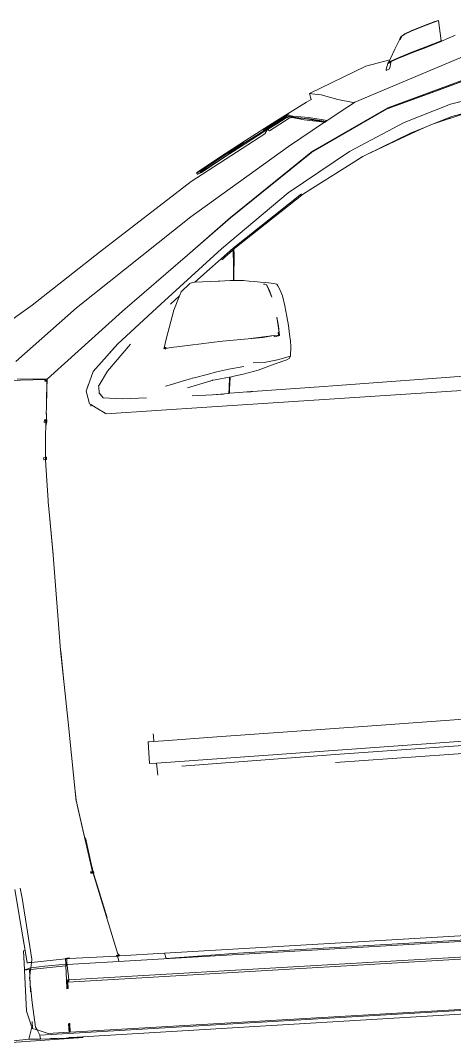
# Model space of a CAD drawing. Header units: millimetres. Extents: x 1010 to 1494, y -119 to 564.
# Drawn here: x 1419.084 to 1419.789, y 498.093 to 499.755 of the extents above; entities that cross this region are included whole.
import ezdxf

# ---------------------------------------------------------------- set-up
doc = ezdxf.new("R2010")
doc.units = ezdxf.units.MM
doc.layers.get('0').update_dxf_attribs({"lineweight": 9})
doc.layers.add('Edges', color=7, linetype='Continuous', lineweight=9)

# ---------------------------------------------------------------- blocks, each defined once
blk = doc.blocks.new('chevy tahoe rs')
at = {"layer": 'Edges'}
for p, q in [((-14.113, 25.846), (-14.773, 25.632)), ((-14.771, 25.608), (-13.892, 25.901)), ((-14.284, 25.784), (-13.892, 25.901)), ((-14.284, 25.784), (-14.113, 25.846)), ((-14.113, 25.846), (-13.892, 25.901)), ((-13.809, 24.723), (-13.892, 25.901)), ((-15.868, 25.216), (-15.486, 25.377)), ((-15.486, 25.359), (-15.868, 25.216)), ((-15.486, 25.383), (-15.867, 25.222)), ((-15.486, 25.383), (-14.773, 25.632)), ((-14.771, 25.608), (-15.486, 25.359)), ((-15.486, 25.359), (-15.486, 25.377)), ((-14.772, 25.626), (-14.284, 25.784)), ((-14.772, 25.626), (-14.771, 25.608)), ((-14.284, 25.784), (-14.771, 25.608)), ((-16.194, 24.897), (-16.472, 24.382)), ((-16.194, 24.897), (-16.093, 25.083)), ((-16.194, 24.897), (-16.124, 24.929)), ((-16.038, 25.112), (-16.124, 24.929)), ((-16.124, 24.929), (-16.093, 25.083)), ((-16.124, 24.929), (-16.093, 25.083)), ((-15.99, 25.147), (-16.093, 25.083)), ((-15.99, 25.147), (-16.093, 25.083)), ((-16.093, 25.083), (-16.03, 25.129)), ((-16.03, 25.129), (-16.093, 25.083)), ((-16.03, 25.129), (-16.093, 25.083)), ((-16.038, 25.112), (-16.093, 25.083)), ((-16.038, 25.112), (-16.093, 25.083)), ((-16.038, 25.112), (-15.868, 25.216)), ((-15.99, 25.147), (-16.038, 25.112)), ((-15.99, 25.147), (-16.038, 25.112)), ((-15.867, 25.222), (-16.03, 25.129)), ((-16.03, 25.129), (-15.99, 25.147)), ((-15.99, 25.147), (-16.03, 25.129)), ((-15.99, 25.147), (-15.867, 25.222)), ((-15.99, 25.147), (-15.867, 25.222)), ((-15.99, 25.147), (-15.868, 25.216)), ((-15.868, 25.216), (-15.99, 25.147)), ((-15.868, 25.216), (-15.867, 25.222)), ((-13.809, 24.723), (-14.688, 24.43)), ((-13.905, 24.66), (-14.685, 24.393)), ((-13.905, 24.66), (-13.326, 24.873)), ((-13.687, 24.745), (-13.871, 24.678)), ((-13.871, 24.678), (-13.809, 24.723)), ((-13.687, 24.745), (-13.809, 24.723)), ((-13.327, 24.875), (-13.687, 24.745)), ((-13.327, 24.875), (-13.06, 24.977)), ((-13.327, 24.875), (-13.326, 24.873)), ((-13.326, 24.873), (-13.06, 24.977)), ((-13.06, 24.977), (-13.326, 24.873)), ((-13.06, 24.977), (-13.326, 24.873)), ((-13.06, 24.977), (-12.982, 25.006)), ((-16.472, 24.382), (-16.754, 23.864)), ((-15.51, 24.152), (-16.216, 23.903)), ((-15.511, 24.114), (-15.985, 23.95)), ((-14.685, 24.393), (-15.511, 24.114)), ((-15.51, 24.152), (-14.688, 24.43)), ((-18.18, 23.485), (-21.496, 22.08)), ((-18.91, 21.46), (-12.388, 23.837)), ((-16.804, 23.776), (-18.18, 23.485)), ((-16.921, 23.568), (-17.026, 23.249)), ((-16.921, 23.568), (-16.731, 23.687)), ((-16.886, 23.644), (-16.921, 23.569)), ((-16.921, 23.568), (-16.886, 23.644)), ((-16.748, 23.63), (-16.921, 23.568)), ((-16.898, 23.628), (-16.921, 23.568)), ((-16.898, 23.628), (-16.921, 23.569)), ((-16.921, 23.568), (-16.898, 23.628)), ((-16.898, 23.628), (-16.921, 23.569)), ((-16.921, 23.568), (-16.898, 23.628)), ((-16.731, 23.687), (-16.898, 23.628)), ((-16.782, 23.679), (-16.898, 23.628)), ((-16.782, 23.679), (-16.898, 23.628)), ((-16.898, 23.628), (-16.865, 23.67)), ((-16.898, 23.628), (-16.886, 23.644)), ((-16.898, 23.628), (-16.886, 23.644)), ((-16.748, 23.63), (-16.898, 23.628)), ((-16.886, 23.644), (-16.782, 23.679)), ((-16.865, 23.67), (-16.886, 23.644)), ((-16.865, 23.67), (-16.886, 23.644)), ((-16.804, 23.776), (-16.865, 23.67)), ((-16.865, 23.67), (-16.703, 23.728)), ((-16.782, 23.679), (-16.865, 23.67)), ((-16.782, 23.679), (-16.865, 23.67)), ((-16.823, 23.32), (-16.748, 23.63)), ((-16.754, 23.864), (-16.804, 23.776)), ((-16.782, 23.679), (-16.703, 23.728)), ((-16.748, 23.63), (-16.731, 23.687)), ((-16.731, 23.687), (-16.231, 23.864)), ((-16.216, 23.903), (-16.703, 23.728)), ((-15.985, 23.95), (-16.231, 23.864)), ((-15.985, 23.95), (-16.016, 23.943)), ((-17.044, 23.186), (-16.836, 23.258)), ((-17.026, 23.249), (-17.044, 23.186)), ((-17.026, 23.249), (-17.044, 23.186)), ((-17.026, 23.249), (-17.044, 23.186)), ((-17.026, 23.249), (-17.044, 23.186)), ((-17.026, 23.249), (-17.044, 23.186)), ((-17.026, 23.249), (-17.044, 23.186)), ((-11.029, 22.941), (-17.034, 21.045)), ((-16.836, 23.258), (-16.823, 23.32)), ((-17.083, 20.98), (-11.115, 22.858)), ((-14.026, 21.928), (-11.115, 22.858)), ((-21.407, 21.722), (-21.684, 21.586)), ((-21.496, 22.08), (-21.351, 22.049)), ((-21.496, 22.08), (-21.407, 21.722)), ((-21.405, 21.723), (-21.407, 21.722)), ((-21.407, 21.722), (-21.406, 21.718)), ((-21.351, 22.049), (-20.819, 21.972)), ((-20.819, 21.972), (-19.887, 21.658)), ((-17.083, 20.98), (-14.031, 21.926)), ((-14.031, 21.926), (-14.026, 21.928)), ((-23.489, 20.576), (-21.684, 21.586)), ((-20.558, 20.473), (-19.331, 21.208)), ((-19.887, 21.658), (-19.024, 21.434)), ((-19.331, 21.208), (-18.998, 21.408)), ((-19.024, 21.434), (-19.002, 21.428)), ((-19.002, 21.428), (-18.916, 21.457)), ((-19.002, 21.428), (-18.998, 21.408)), ((-18.916, 21.457), (-18.998, 21.408)), ((-18.916, 21.457), (-18.91, 21.46)), ((-10.641, 21.626), (-13.448, 21.065)), ((-25.283, 19.567), (-23.489, 20.576)), ((-24.243, 20.114), (-22.958, 20.835)), ((-23.286, 20.588), (-24.217, 20.065)), ((-23.265, 20.553), (-23.992, 20.131)), ((-22.905, 20.739), (-23.991, 20.13)), ((-22.733, 20.72), (-23.89, 20.048)), ((-23.452, 20.439), (-22.905, 20.739)), ((-23.286, 20.588), (-22.941, 20.781)), ((-23.286, 20.588), (-23.275, 20.571)), ((-23.101, 20.668), (-23.275, 20.571)), ((-23.275, 20.571), (-23.265, 20.553)), ((-22.905, 20.739), (-23.265, 20.553)), ((-23.265, 20.553), (-23.101, 20.668)), ((-23.101, 20.668), (-22.941, 20.781)), ((-22.897, 20.868), (-22.958, 20.835)), ((-22.958, 20.835), (-22.914, 20.859)), ((-22.919, 20.841), (-22.958, 20.835)), ((-22.958, 20.835), (-22.941, 20.781)), ((-22.928, 20.765), (-22.941, 20.781)), ((-22.861, 20.764), (-22.941, 20.781)), ((-22.911, 20.774), (-22.941, 20.781)), ((-22.871, 20.797), (-22.928, 20.765)), ((-22.928, 20.765), (-22.905, 20.739)), ((-22.919, 20.841), (-22.895, 20.858)), ((-22.903, 20.849), (-22.919, 20.841)), ((-22.734, 20.964), (-22.914, 20.859)), ((-22.914, 20.859), (-22.897, 20.868)), ((-22.861, 20.764), (-22.905, 20.739)), ((-22.895, 20.855), (-22.903, 20.849)), ((-22.903, 20.849), (-22.894, 20.851)), ((-22.887, 20.81), (-22.903, 20.849)), ((-22.902, 20.803), (-22.887, 20.81)), ((-22.902, 20.803), (-22.887, 20.81)), ((-22.902, 20.803), (-22.861, 20.764)), ((-22.887, 20.788), (-22.902, 20.803)), ((-22.878, 20.767), (-22.898, 20.771)), ((-22.799, 20.926), (-22.897, 20.868)), ((-22.897, 20.868), (-22.889, 20.862)), ((-22.897, 20.868), (-22.895, 20.858)), ((-22.895, 20.858), (-22.889, 20.862)), ((-22.887, 20.861), (-22.895, 20.855)), ((-22.895, 20.858), (-22.895, 20.855)), ((-22.895, 20.855), (-22.894, 20.851)), ((-22.894, 20.851), (-22.88, 20.856)), ((-22.894, 20.851), (-22.887, 20.81)), ((-22.889, 20.862), (-22.887, 20.861)), ((-22.887, 20.861), (-22.88, 20.856)), ((-22.88, 20.856), (-22.887, 20.81)), ((-22.88, 20.856), (-22.887, 20.81)), ((-22.887, 20.81), (-22.865, 20.817)), ((-22.865, 20.817), (-22.887, 20.81)), ((-22.867, 20.799), (-22.887, 20.81)), ((-22.871, 20.797), (-22.887, 20.81)), ((-22.861, 20.764), (-22.887, 20.81)), ((-22.878, 20.793), (-22.887, 20.81)), ((-22.88, 20.856), (-22.805, 20.897)), ((-22.865, 20.817), (-22.88, 20.856)), ((-22.869, 20.771), (-22.88, 20.782)), ((-22.866, 20.773), (-22.873, 20.785)), ((-22.867, 20.799), (-22.871, 20.797)), ((-22.844, 20.774), (-22.871, 20.797)), ((-22.861, 20.764), (-22.869, 20.765)), ((-22.865, 20.801), (-22.867, 20.799)), ((-22.861, 20.764), (-22.865, 20.768)), ((-22.861, 20.764), (-22.864, 20.768)), ((-22.844, 20.774), (-22.861, 20.764)), ((-22.861, 20.764), (-22.843, 20.773)), ((-22.843, 20.773), (-22.861, 20.764)), ((-22.861, 20.764), (-22.843, 20.773)), ((-22.842, 20.785), (-22.858, 20.794)), ((-22.847, 20.793), (-22.841, 20.786)), ((-22.844, 20.894), (-22.837, 20.897)), ((-22.843, 20.773), (-22.844, 20.774)), ((-22.843, 20.774), (-22.844, 20.774)), ((-22.825, 20.784), (-22.843, 20.773)), ((-22.818, 20.781), (-22.843, 20.773)), ((-22.842, 20.776), (-22.843, 20.774)), ((-22.843, 20.774), (-22.843, 20.773)), ((-22.842, 20.776), (-22.828, 20.785)), ((-22.825, 20.784), (-22.842, 20.776)), ((-22.842, 20.776), (-22.841, 20.781)), ((-22.799, 20.926), (-22.837, 20.897)), ((-22.828, 20.785), (-22.834, 20.785)), ((-22.824, 20.783), (-22.828, 20.785)), ((-22.793, 20.789), (-22.818, 20.781)), ((-22.805, 20.897), (-22.506, 20.829)), ((-22.805, 20.834), (-22.494, 20.789)), ((-22.796, 20.927), (-22.799, 20.926)), ((-22.793, 20.93), (-22.796, 20.927)), ((-22.791, 20.931), (-22.793, 20.93)), ((-22.751, 20.802), (-22.793, 20.789)), ((-22.716, 20.796), (-22.793, 20.789)), ((-22.783, 20.937), (-22.791, 20.931)), ((-22.734, 20.964), (-22.783, 20.937)), ((-22.716, 20.796), (-22.751, 20.802)), ((-22.544, 20.743), (-22.733, 20.72)), ((-22.465, 20.758), (-22.716, 20.796)), ((-21.865, 20.576), (-22.544, 20.743)), ((-22.544, 20.743), (-22.168, 20.701)), ((-22.506, 20.829), (-21.606, 20.698)), ((-22.338, 20.74), (-22.465, 20.758)), ((-22.338, 20.74), (-22.168, 20.701)), ((-21.616, 20.636), (-22.338, 20.74)), ((-22.168, 20.701), (-21.865, 20.667)), ((-21.87, 20.664), (-21.868, 20.664)), ((-21.865, 20.667), (-21.829, 20.659)), ((-20.704, 20.386), (-21.865, 20.576)), ((-21.829, 20.659), (-21.616, 20.636)), ((-21.829, 20.659), (-20.68, 20.4)), ((-21.563, 20.629), (-21.616, 20.636)), ((-21.606, 20.698), (-20.558, 20.473)), ((-20.63, 20.43), (-21.563, 20.629)), ((-21.549, 18.688), (-17.083, 20.98)), ((-17.034, 21.045), (-21.489, 18.757)), ((-13.448, 21.065), (-16.147, 20.144)), ((-13.402, 20.362), (-12.174, 20.626)), ((-12.174, 20.626), (-13.337, 20.304)), ((-25.348, 19.424), (-24.217, 20.065)), ((-24.189, 20.019), (-25.318, 19.379)), ((-24.189, 20.019), (-24.013, 20.118)), ((-24.013, 20.118), (-24.155, 19.895)), ((-24.012, 20.12), (-24.013, 20.118)), ((-23.992, 20.131), (-24.012, 20.12)), ((-23.452, 20.439), (-23.992, 20.131)), ((-23.991, 20.13), (-23.992, 20.131)), ((-23.89, 20.048), (-23.991, 20.13)), ((-23.885, 20.045), (-23.89, 20.048)), ((-22.842, 19.105), (-20.704, 20.386)), ((-20.704, 20.386), (-20.68, 20.4)), ((-20.63, 20.43), (-20.68, 20.4)), ((-20.63, 20.43), (-20.558, 20.473)), ((-19.354, 18.644), (-16.147, 20.144)), ((-15.033, 19.799), (-14.522, 19.975)), ((-14.522, 19.975), (-13.402, 20.362)), ((-13.768, 20.184), (-14.522, 19.975)), ((-13.337, 20.304), (-13.768, 20.184)), ((-13.562, 20.255), (-13.768, 20.184)), ((-13.562, 20.255), (-13.337, 20.304)), ((-24.155, 19.895), (-28.516, 17.364)), ((-25.283, 19.567), (-26.857, 18.643)), ((-26.31, 18.911), (-25.368, 19.46)), ((-25.348, 19.424), (-26.292, 18.874)), ((-25.318, 19.379), (-26.268, 18.84)), ((-25.318, 19.379), (-26.252, 18.835)), ((-24.155, 19.895), (-24.162, 19.884)), ((-15.768, 19.545), (-18.411, 18.402)), ((-15.79, 19.486), (-16.427, 19.222)), ((-16.427, 19.222), (-15.928, 19.438)), ((-15.79, 19.486), (-15.928, 19.438)), ((-15.033, 19.799), (-15.79, 19.486)), ((-15.768, 19.545), (-15.033, 19.799)), ((-28.637, 15.342), (-22.842, 19.105)), ((-27.061, 18.466), (-26.31, 18.911)), ((-26.268, 18.84), (-27.019, 18.395)), ((-26.994, 18.395), (-26.252, 18.835)), ((-16.427, 19.222), (-18.411, 18.402)), ((-26.857, 18.643), (-28.157, 17.873)), ((-27.621, 18.134), (-27.061, 18.466)), ((-27.049, 18.489), (-27.602, 18.161)), ((-27.061, 18.466), (-27.602, 18.161)), ((-27.061, 18.466), (-27.602, 18.161)), ((-27.019, 18.395), (-27.579, 18.063)), ((-27.019, 18.395), (-27.546, 18.067)), ((-27.344, 18.193), (-27.546, 18.067)), ((-26.994, 18.395), (-27.545, 18.068)), ((-27.141, 18.319), (-27.215, 18.273)), ((-27.049, 18.489), (-27.061, 18.466)), ((-27.019, 18.395), (-26.994, 18.395)), ((-21.489, 18.757), (-26.365, 15.186)), ((-26.36, 15.177), (-21.549, 18.688)), ((-19.354, 18.644), (-22.987, 16.444)), ((-18.605, 18.318), (-19.309, 17.927)), ((-19.309, 17.927), (-18.655, 18.296)), ((-18.605, 18.318), (-18.655, 18.296)), ((-18.411, 18.402), (-18.605, 18.318)), ((-28.157, 17.873), (-28.161, 17.807)), ((-28.161, 17.807), (-28.132, 17.811)), ((-28.161, 17.807), (-28.132, 17.777)), ((-28.157, 17.873), (-28.144, 17.851)), ((-28.144, 17.851), (-27.983, 17.925)), ((-28.132, 17.777), (-28.11, 17.789)), ((-28.102, 17.781), (-28.132, 17.777)), ((-27.941, 17.855), (-28.102, 17.781)), ((-28.102, 17.781), (-28.069, 17.784)), ((-27.906, 17.86), (-28.069, 17.784)), ((-27.983, 17.925), (-27.621, 18.134)), ((-27.972, 17.885), (-27.608, 18.093)), ((-27.958, 17.872), (-27.972, 17.885)), ((-27.958, 17.872), (-27.856, 17.928)), ((-27.941, 17.855), (-27.958, 17.872)), ((-27.941, 17.855), (-27.608, 18.093)), ((-27.579, 18.063), (-27.941, 17.855)), ((-27.941, 17.855), (-27.936, 17.859)), ((-27.906, 17.86), (-27.546, 18.067)), ((-27.856, 17.928), (-27.597, 18.081)), ((-27.781, 17.97), (-27.767, 17.98)), ((-27.759, 17.985), (-27.608, 18.093)), ((-27.602, 18.161), (-27.621, 18.134)), ((-27.621, 18.134), (-27.608, 18.093)), ((-27.608, 18.093), (-27.597, 18.081)), ((-27.597, 18.081), (-27.579, 18.063)), ((-27.546, 18.067), (-27.579, 18.063)), ((-27.545, 18.068), (-27.546, 18.067)), ((-22.114, 16.345), (-19.309, 17.927)), ((-28.516, 17.364), (-33.965, 13.568)), ((-26.967, 13.421), (-22.987, 16.444)), ((-26.293, 13.422), (-22.224, 16.357)), ((-22.114, 16.345), (-26.198, 13.417)), ((-35.427, 10.446), (-28.637, 15.342)), ((-26.365, 15.186), (-28.938, 13.16)), ((-28.938, 13.16), (-26.36, 15.177)), ((-33.965, 13.568), (-37.976, 10.727)), ((-32.818, 10.123), (-28.938, 13.16)), ((-26.967, 13.421), (-30.593, 10.415)), ((-28.576, 11.581), (-26.293, 13.422)), ((-26.796, 12.937), (-26.905, 12.852)), ((-26.796, 12.937), (-26.299, 13.336)), ((-26.332, 13.3), (-26.796, 12.937)), ((-26.347, 11.573), (-26.255, 13.188)), ((-26.283, 13.317), (-26.332, 13.3)), ((-26.332, 13.3), (-26.306, 13.262)), ((-26.305, 13.146), (-26.317, 12.9)), ((-26.307, 13.263), (-26.283, 13.317)), ((-26.306, 13.262), (-26.299, 13.336)), ((-26.268, 13.277), (-26.306, 13.262)), ((-26.306, 13.262), (-26.305, 13.146)), ((-26.306, 13.224), (-26.271, 13.238)), ((-26.305, 13.146), (-26.297, 13.338)), ((-26.305, 13.091), (-26.271, 13.237)), ((-26.305, 13.084), (-26.305, 13.146)), ((-26.282, 13.105), (-26.305, 13.084)), ((-26.304, 12.834), (-26.305, 13.084)), ((-26.304, 12.834), (-26.286, 13.049)), ((-26.299, 13.336), (-26.297, 13.338)), ((-26.293, 13.422), (-26.297, 13.338)), ((-26.297, 13.338), (-26.265, 13.363)), ((-26.282, 13.105), (-26.286, 13.049)), ((-26.271, 13.238), (-26.283, 13.317)), ((-26.283, 13.317), (-26.27, 13.254)), ((-26.268, 13.277), (-26.283, 13.317)), ((-26.265, 13.363), (-26.282, 13.105)), ((-26.282, 13.105), (-26.268, 13.277)), ((-26.268, 13.277), (-26.255, 13.188)), ((-26.265, 13.363), (-26.198, 13.417)), ((-26.905, 12.852), (-26.975, 12.799)), ((-26.364, 11.663), (-26.304, 12.834)), ((-29.386, 11.069), (-28.872, 11.524)), ((-28.872, 11.524), (-28.738, 11.581)), ((-28.738, 11.581), (-28.576, 11.581)), ((-28.584, 11.575), (-28.583, 11.575)), ((-28.576, 11.581), (-27.236, 11.585)), ((-27.172, 11.585), (-27.236, 11.585)), ((-27.172, 11.585), (-26.554, 11.583)), ((-26.419, 11.577), (-26.554, 11.583)), ((-26.387, 11.575), (-26.419, 11.577)), ((-26.377, 11.575), (-26.387, 11.575)), ((-26.37, 11.574), (-26.377, 11.575)), ((-26.37, 11.574), (-26.364, 11.663)), ((-26.347, 11.573), (-26.37, 11.574)), ((-26.136, 11.561), (-26.347, 11.573)), ((-25.793, 11.542), (-26.136, 11.561)), ((-25.466, 11.505), (-25.793, 11.542)), ((-25.149, 11.46), (-25.466, 11.505)), ((-24.834, 11.414), (-25.149, 11.46)), ((-24.523, 11.367), (-24.834, 11.414)), ((-24.588, 11.281), (-24.65, 11.281)), ((-24.588, 11.281), (-24.495, 11.247)), ((-24.221, 11.317), (-24.523, 11.367)), ((-24.495, 11.247), (-24.477, 11.209)), ((-24.477, 11.209), (-24.456, 11.167)), ((-24.456, 11.167), (-24.452, 11.159)), ((-24.452, 11.159), (-24.446, 11.146)), ((-24.446, 11.146), (-24.441, 11.134)), ((-23.994, 11.278), (-24.221, 11.317)), ((-23.902, 11.244), (-23.994, 11.278)), ((-23.848, 11.152), (-23.902, 11.244)), ((-23.731, 10.937), (-23.848, 11.152)), ((-37.976, 10.727), (-43.024, 7.473)), ((-30.034, 10.406), (-29.492, 10.843)), ((-29.492, 10.843), (-29.868, 10.039)), ((-29.386, 11.069), (-29.492, 10.843)), ((-24.441, 11.134), (-24.44, 11.128)), ((-24.44, 11.128), (-24.438, 11.128)), ((-24.221, 10.51), (-24.44, 11.128)), ((-24.438, 11.128), (-24.338, 10.906)), ((-24.338, 10.906), (-24.221, 10.51)), ((-23.596, 10.561), (-23.731, 10.937)), ((-23.485, 9.989), (-23.596, 10.561)), ((-39.057, 7.552), (-35.427, 10.446)), ((-37.302, 6.455), (-32.818, 10.123)), ((-33.168, 8.263), (-30.593, 10.415)), ((-29.868, 10.039), (-30.377, 8.407)), ((-23.401, 9.371), (-23.485, 9.989)), ((-23.976, 9.349), (-23.914, 8.829)), ((-23.89, 8.467), (-23.976, 9.349)), ((-23.914, 8.829), (-23.89, 8.467)), ((-23.348, 8.856), (-23.401, 9.371)), ((-23.305, 8.332), (-23.348, 8.856)), ((-34.664, 6.747), (-33.168, 8.263)), ((-32.436, 8.217), (-33.836, 6.744)), ((-33.168, 8.263), (-33.726, 7.704)), ((-30.529, 7.921), (-30.377, 8.407)), ((-24.201, 8.315), (-25.685, 8.2)), ((-24.851, 8.237), (-25.685, 8.2)), ((-24.851, 8.237), (-24.201, 8.315)), ((-24.201, 8.315), (-23.943, 8.326)), ((-24.201, 8.315), (-24.186, 8.265)), ((-24.139, 8.231), (-24.186, 8.265)), ((-23.883, 8.291), (-24.139, 8.231)), ((-23.954, 8.479), (-23.943, 8.326)), ((-23.89, 8.467), (-23.954, 8.479)), ((-23.89, 8.467), (-23.883, 8.291)), ((-23.271, 7.941), (-23.305, 8.332)), ((-30.554, 7.868), (-30.487, 7.924)), ((-30.529, 7.921), (-30.554, 7.868)), ((-30.446, 7.879), (-30.554, 7.868)), ((-30.457, 7.842), (-30.554, 7.868)), ((-30.487, 7.924), (-30.529, 7.921)), ((-30.446, 7.879), (-30.529, 7.921)), ((-30.417, 7.928), (-30.487, 7.924)), ((-30.446, 7.879), (-30.457, 7.842)), ((-30.446, 7.879), (-30.417, 7.928)), ((-30.122, 7.907), (-30.446, 7.879)), ((-29.633, 7.95), (-30.122, 7.907)), ((-29.032, 7.999), (-29.633, 7.95)), ((-28.394, 8.047), (-29.032, 7.999)), ((-27.791, 8.089), (-28.394, 8.047)), ((-27.167, 8.127), (-27.791, 8.089)), ((-25.685, 8.2), (-27.167, 8.127)), ((-23.306, 7.083), (-23.257, 7.64)), ((-23.257, 7.64), (-23.271, 7.941)), ((-24.064, 6.911), (-23.306, 7.083)), ((-23.384, 6.955), (-23.306, 7.083)), ((-39.548, 6.468), (-37.43, 6.439)), ((-37.302, 6.455), (-39.038, 6.526)), ((-37.317, 6.443), (-37.302, 6.455)), ((-34.664, 6.747), (-35.121, 5.648)), ((-34.359, 5.956), (-33.836, 6.744)), ((-26.885, 6.505), (-27.574, 6.385)), ((-26.885, 6.505), (-26.019, 6.624)), ((-25.47, 6.8), (-24.83, 6.796)), ((-24.259, 6.664), (-25.205, 6.375)), ((-24.83, 6.796), (-24.064, 6.911)), ((-23.524, 6.893), (-24.259, 6.664)), ((-23.524, 6.893), (-23.384, 6.955)), ((-37.458, 6.341), (-37.457, 6.344)), ((-37.38, 6.341), (-37.458, 6.341)), ((-37.457, 6.344), (-37.43, 6.439)), ((-37.432, 6.345), (-37.457, 6.344)), ((-37.38, 6.341), (-37.432, 6.345)), ((-37.43, 6.439), (-37.317, 6.438)), ((-37.43, 6.439), (-37.338, 6.341)), ((-37.341, 6.293), (-37.424, 5.148)), ((-37.338, 6.341), (-37.38, 6.341)), ((-37.359, 5.886), (-37.363, 5.886)), ((-37.363, 5.836), (-37.359, 5.886)), ((-37.356, 5.923), (-37.361, 5.919)), ((-37.361, 5.911), (-37.357, 5.911)), ((-37.359, 5.886), (-37.357, 5.911)), ((-37.357, 5.911), (-37.356, 5.923)), ((-37.356, 5.923), (-37.344, 6.09)), ((-37.344, 6.09), (-37.333, 6.236)), ((-37.344, 6.09), (-37.335, 6.221)), ((-37.338, 6.341), (-37.341, 6.293)), ((-37.341, 6.293), (-37.337, 6.296)), ((-37.32, 6.405), (-37.338, 6.341)), ((-37.335, 6.221), (-37.333, 6.236)), ((-37.333, 6.236), (-37.32, 6.396)), ((-37.32, 6.405), (-37.318, 6.431)), ((-37.312, 6.43), (-37.32, 6.405)), ((-37.317, 6.438), (-37.317, 6.443)), ((-37.317, 6.438), (-37.31, 6.438)), ((-37.31, 6.438), (-37.312, 6.43)), ((-37.31, 6.43), (-37.31, 6.438)), ((-35.121, 5.648), (-34.964, 6.042)), ((-34.359, 5.956), (-34.382, 5.921)), ((-34.382, 5.921), (-34.382, 5.84)), ((-29.65, 5.939), (-30.073, 5.83)), ((-29.65, 5.939), (-29.316, 6.017)), ((-29.316, 6.017), (-29.096, 6.066)), ((-27.995, 5.882), (-29.29, 5.549)), ((-29.096, 6.066), (-29.01, 6.097)), ((-29.01, 6.097), (-28.987, 6.098)), ((-28.987, 6.098), (-28.892, 6.111)), ((-28.128, 6.273), (-28.892, 6.111)), ((-27.574, 6.385), (-28.128, 6.273)), ((-27.995, 5.882), (-27.974, 5.885)), ((-27.94, 5.897), (-27.974, 5.885)), ((-27.94, 5.897), (-27.864, 5.915)), ((-27.864, 5.915), (-27.848, 5.92)), ((-27.848, 5.92), (-27.829, 5.924)), ((-27.829, 5.924), (-27.827, 5.926)), ((-27.827, 5.926), (-27.684, 5.931)), ((-26.857, 6.052), (-27.684, 5.931)), ((-26.915, 5.44), (-26.857, 6.052)), ((-26.827, 6.056), (-26.892, 5.355)), ((-26.827, 6.056), (-26.857, 6.052)), ((-26.611, 6.088), (-26.827, 6.056)), ((-26.064, 6.19), (-26.611, 6.088)), ((-25.205, 6.375), (-26.064, 6.19)), ((-37.429, 4.96), (-37.37, 5.745)), ((-37.37, 5.746), (-37.363, 5.836)), ((-37.37, 5.745), (-37.37, 5.746)), ((-37.365, 5.836), (-37.363, 5.836)), ((-34.955, 4.923), (-35.121, 5.648)), ((-34.383, 5.839), (-34.382, 5.84)), ((-34.383, 5.839), (-34.381, 5.527)), ((-34.381, 5.527), (-34.382, 5.525)), ((-34.382, 5.525), (-34.38, 5.525)), ((-34.382, 5.525), (-34.382, 5.523)), ((-34.382, 5.523), (-34.378, 5.523)), ((-34.382, 5.523), (-34.149, 5.21)), ((-34.382, 5.504), (-34.382, 5.523)), ((-34.382, 5.504), (-34.346, 5.458)), ((-34.346, 5.458), (-34.346, 5.461)), ((-34.346, 5.458), (-34.149, 5.21)), ((-30.073, 5.83), (-30.563, 5.715)), ((-26.915, 5.44), (-26.955, 5.131)), ((-26.913, 5.136), (-26.898, 5.288)), ((-26.891, 5.353), (-26.898, 5.288)), ((-26.892, 5.355), (-26.891, 5.353)), ((-2.176, 5.728), (-20.972, 5.276)), ((-37.469, 4.437), (-37.436, 4.87)), ((-37.43, 5.005), (-37.436, 4.87)), ((-37.436, 4.87), (-37.429, 4.96)), ((-37.424, 5.148), (-37.43, 5.005)), ((-37.429, 4.96), (-37.43, 5.005)), ((-34.881, 4.873), (-34.955, 4.923)), ((-34.885, 4.834), (-34.889, 4.785)), ((-34.879, 4.826), (-34.889, 4.785)), ((-34.881, 4.873), (-34.885, 4.834)), ((-34.885, 4.834), (-34.879, 4.826)), ((-34.592, 4.676), (-34.881, 4.873)), ((-34.875, 4.839), (-34.879, 4.826)), ((-34.875, 4.839), (-34.874, 4.848)), ((-34.784, 4.788), (-34.875, 4.839)), ((-34.149, 5.21), (-33.047, 5.11)), ((-33.047, 5.11), (-31.676, 5.093)), ((-29.055, 5.081), (-27.877, 5.083)), ((-28.248, 4.403), (4.865, 4.937)), ((-26.957, 5.113), (-27.877, 5.083)), ((-27.877, 5.083), (-27.257, 5.09)), ((-26.955, 5.131), (-26.957, 5.113)), ((-26.949, 5.131), (-26.955, 5.131)), ((-26.944, 5.131), (-26.949, 5.131)), ((-26.931, 5.131), (-26.944, 5.131)), ((-26.913, 5.132), (-26.931, 5.131)), ((-26.913, 5.136), (-26.347, 5.149)), ((-26.347, 5.145), (-26.913, 5.132)), ((-26.913, 5.132), (-26.913, 5.136)), ((-26.347, 5.149), (-25.915, 5.159)), ((-25.915, 5.156), (-26.347, 5.145)), ((-26.347, 5.145), (-26.347, 5.149)), ((-25.915, 5.159), (-25.674, 5.165)), ((-25.676, 5.161), (-25.915, 5.156)), ((-25.915, 5.159), (-25.915, 5.156)), ((-25.676, 5.161), (-25.674, 5.165)), ((-25.615, 5.163), (-25.676, 5.161)), ((-25.674, 5.165), (-25.62, 5.166)), ((-25.62, 5.166), (-25.578, 5.167)), ((-25.615, 5.163), (-25.62, 5.166)), ((-25.577, 5.164), (-25.615, 5.163)), ((-25.578, 5.167), (-21.481, 5.264)), ((-25.577, 5.164), (-25.578, 5.167)), ((-21.481, 5.264), (-25.577, 5.164)), ((-21.481, 5.264), (-21.48, 5.262)), ((-21.479, 5.264), (-21.481, 5.264)), ((-20.973, 5.275), (-21.479, 5.264)), ((-21.479, 5.264), (-21.479, 5.262)), ((-20.973, 5.275), (-20.973, 5.276)), ((-20.972, 5.276), (-20.973, 5.275)), ((-20.972, 5.276), (-20.971, 5.275)), ((-37.597, 3.977), (-37.588, 4.12)), ((-37.493, 4.125), (-37.588, 4.12)), ((-37.477, 3.984), (-37.588, 4.12)), ((-37.502, 3.986), (-37.438, 4.123)), ((-37.502, 3.986), (-37.493, 4.122)), ((-37.468, 4.127), (-37.493, 4.125)), ((-37.493, 4.122), (-37.493, 4.125)), ((-37.493, 4.122), (-37.476, 4.122)), ((-37.476, 4.122), (-37.486, 3.986)), ((-37.468, 4.122), (-37.477, 3.986)), ((-37.476, 4.122), (-37.468, 4.122)), ((-37.453, 4.48), (-37.468, 4.133)), ((-37.468, 4.127), (-37.468, 4.133)), ((-37.468, 4.125), (-37.468, 4.127)), ((-37.468, 4.122), (-37.468, 4.125)), ((-37.468, 4.122), (-37.458, 4.123)), ((-37.465, 3.987), (-37.458, 4.123)), ((-37.456, 4.123), (-37.463, 3.987)), ((-37.458, 4.123), (-37.456, 4.123)), ((-37.456, 4.123), (-37.438, 4.123)), ((-37.446, 3.987), (-37.438, 4.123)), ((-34.093, 4.336), (-34.592, 4.676)), ((-34.129, 4.335), (-34.093, 4.336)), ((-34.031, 4.293), (-34.093, 4.336)), ((-34.031, 4.293), (-28.248, 4.403)), ((-37.502, 3.982), (-37.597, 3.977)), ((-37.575, 3.086), (-37.506, 3.928)), ((-37.506, 3.928), (-37.502, 3.982)), ((-37.502, 3.986), (-37.486, 3.986)), ((-37.502, 3.982), (-37.502, 3.986)), ((-37.477, 3.984), (-37.502, 3.982)), ((-37.477, 3.984), (-37.492, 3.812)), ((-37.486, 3.986), (-37.477, 3.986)), ((-37.477, 3.986), (-37.465, 3.987)), ((-37.477, 3.986), (-37.477, 3.984)), ((-37.465, 3.987), (-37.463, 3.987)), ((-37.463, 3.987), (-37.446, 3.987)), ((-37.628, 1.978), (-37.575, 3.086)), ((-37.629, 1.961), (-37.733, 1.956)), ((-37.73, 1.841), (-37.733, 1.956)), ((-37.63, 1.846), (-37.73, 1.841)), ((-37.629, 1.961), (-37.631, 1.922)), ((-37.631, 1.922), (-37.63, 1.846)), ((-37.627, 1.846), (-37.63, 1.846)), ((-37.628, 1.978), (-37.629, 1.961)), ((-37.613, 1.961), (-37.629, 1.961)), ((-37.627, 1.846), (-37.629, 1.961)), ((-37.628, 1.978), (-37.612, 1.979)), ((-37.626, 1.835), (-37.627, 1.846)), ((-37.612, 1.846), (-37.627, 1.846)), ((-37.626, 1.835), (-37.61, 1.836)), ((-37.612, 0.634), (-37.626, 1.835)), ((-37.612, 1.979), (-37.613, 1.961)), ((-37.613, 1.961), (-37.611, 1.901)), ((-37.612, 1.979), (-37.594, 1.979)), ((-37.612, 1.846), (-37.611, 1.88)), ((-37.611, 1.846), (-37.612, 1.846)), ((-37.611, 1.901), (-37.6, 1.843)), ((-37.611, 1.88), (-37.611, 1.901)), ((-37.611, 1.846), (-37.611, 1.88)), ((-37.611, 1.846), (-37.6, 1.843)), ((-37.611, 1.846), (-37.61, 1.836)), ((-37.61, 1.836), (-37.57, 1.837)), ((-37.6, 1.843), (-37.594, 1.979)), ((-37.594, 1.979), (-37.572, 1.98)), ((-37.57, 1.837), (-37.572, 1.98)), ((-37.595, -0.504), (-37.612, 0.634)), ((-37.595, -0.504), (-37.596, -0.551)), ((-37.595, -0.568), (-37.596, -0.551)), ((-37.595, -0.568), (-37.593, -0.571)), ((-37.593, -0.571), (-37.594, -0.591)), ((-37.56, -1.376), (-37.594, -0.591)), ((-37.56, -1.376), (-37.46, -3.657)), ((-37.46, -3.608), (-37.56, -1.376)), ((-37.46, -3.657), (-37.46, -3.608)), ((-37.46, -3.657), (-37.295, -9.115)), ((-37.295, -9.115), (-37.295, -9.16)), ((-37.198, -10.918), (-37.295, -9.115)), ((-37.295, -9.16), (-37.198, -10.918)), ((-37.188, -11.088), (-37.198, -10.918)), ((-37.188, -11.088), (-37.187, -11.09)), ((-37.066, -13.259), (-37.187, -11.09)), ((-36.857, -17.052), (-37.066, -13.259)), ((-37.066, -13.259), (-36.869, -16.872)), ((-32.528, -14.604), (-32.203, -14.596)), ((-32.528, -14.604), (-32.483, -14.603)), ((-32.528, -14.604), (-32.528, -15.86)), ((-32.232, -14.16), (-32.223, -14.296)), ((-32.203, -14.596), (-32.223, -14.296)), ((-31.384, -14.578), (-32.203, -14.596)), ((-31.383, -14.578), (-31.384, -14.578)), ((-31.383, -14.578), (-28.589, -14.514)), ((-28.589, -14.514), (-28.588, -14.514)), ((-28.588, -14.514), (-20.195, -14.323)), ((-20.193, -14.323), (-20.195, -14.323)), ((-10.692, -14.107), (-20.193, -14.323)), ((-32.118, -15.851), (-4.547, -15.223)), ((4.244, -15.28), (-21.86, -15.847)), ((-21.854, -16.312), (4.552, -15.707)), ((-32.528, -15.86), (-32.118, -15.851)), ((-32.118, -15.851), (-32.071, -16.545)), ((-21.86, -15.847), (-30.678, -16.092)), ((-36.869, -16.872), (-36.857, -17.052)), ((-36.869, -16.872), (-36.817, -17.803)), ((-36.818, -17.754), (-36.857, -17.052)), ((-36.805, -17.826), (-36.818, -17.754)), ((-36.817, -17.803), (-36.8, -17.897)), ((-36.805, -17.826), (-36.8, -17.897)), ((-36.769, -18.028), (-36.805, -17.826)), ((-36.8, -17.897), (-36.777, -18.028)), ((-36.777, -18.028), (-36.769, -18.028)), ((-36.777, -18.028), (-36.079, -21.891)), ((-36.079, -21.891), (-36.769, -18.028)), ((-36.116, -21.513), (-36.394, -19.923)), ((-36.047, -21.89), (-36.116, -21.513)), ((-36.177, -21.977), (-36.197, -21.901)), ((-36.084, -21.901), (-36.197, -21.901)), ((-36.077, -21.901), (-36.177, -21.977)), ((-36.058, -21.977), (-36.177, -21.977)), ((-36.058, -21.977), (-36.084, -21.901)), ((-36.077, -21.901), (-36.084, -21.901)), ((-36.08, -21.882), (-36.081, -21.881)), ((-36.079, -21.891), (-36.055, -21.89)), ((-36.079, -21.891), (-36.077, -21.901)), ((-36.077, -21.901), (-36.065, -21.944)), ((-36.059, -21.966), (-36.065, -21.944)), ((-36.057, -21.966), (-36.06, -21.957)), ((-36.058, -21.977), (-36.059, -21.966)), ((-36.059, -21.966), (-36.057, -21.966)), ((-34.855, -26.68), (-36.058, -21.977)), ((-36.057, -21.966), (-36.036, -21.966)), ((-36.055, -21.89), (-36.036, -21.966)), ((-36.055, -21.89), (-36.047, -21.89)), ((-36.047, -21.89), (-36.033, -21.966)), ((-36.047, -21.89), (-36.023, -21.89)), ((-36.036, -21.966), (-36.033, -21.966)), ((-36.033, -21.966), (-36.003, -21.966)), ((-36.017, -22.056), (-36.033, -21.966)), ((-36.003, -21.966), (-36.023, -21.89)), ((-35.86, -22.666), (-36.017, -22.056)), ((-40.346, -24.63), (-40.576, -22.701)), ((-40.195, -23.216), (-40.268, -22.642)), ((-35.86, -22.666), (-35.378, -24.566)), ((-40.195, -23.216), (-40.195, -23.218)), ((-40.195, -23.218), (-40.195, -23.219)), ((-40.195, -23.219), (-39.798, -26.739)), ((-40.156, -26.222), (-40.346, -24.63)), ((-40.23, -25.671), (-40.346, -24.63)), ((-40.23, -25.673), (-40.23, -25.671)), ((-40.229, -25.674), (-40.23, -25.673)), ((-40.229, -25.677), (-40.229, -25.674)), ((-40.229, -25.677), (-40.168, -26.223)), ((-40.168, -26.223), (-40.256, -26.228)), ((-40.256, -27.331), (-40.256, -26.228)), ((-40.156, -26.222), (-40.168, -26.223)), ((-40.072, -26.928), (-40.156, -26.222)), ((6.087, -26.378), (-32.19, -26.765)), ((-40.072, -26.928), (-40.017, -26.925)), ((-40.017, -26.925), (-39.991, -26.923)), ((-39.828, -26.915), (-39.991, -26.923)), ((-39.882, -27.233), (-39.828, -26.915)), ((-39.881, -27.233), (-39.828, -26.915)), ((-39.807, -26.797), (-39.828, -26.915)), ((-37.873, -26.814), (-39.828, -26.915)), ((-39.807, -26.792), (-39.798, -26.743)), ((-39.807, -26.797), (-39.807, -26.792)), ((-39.798, -26.739), (-39.798, -26.743)), ((-37.877, -26.779), (-37.873, -26.814)), ((-37.877, -26.779), (-37.873, -26.779)), ((-37.654, -26.764), (-37.873, -26.814)), ((-37.873, -26.779), (-37.804, -26.774)), ((-37.873, -26.814), (-37.873, -26.779)), ((-37.873, -26.814), (-37.804, -26.81)), ((-37.873, -27.104), (-37.873, -26.814)), ((-37.804, -26.774), (-37.654, -26.764)), ((-37.804, -26.774), (-37.804, -26.782)), ((-37.65, -26.802), (-37.804, -26.81)), ((-37.804, -26.81), (-37.804, -27.102)), ((29.455, -26.475), (-37.802, -27.13)), ((-37.65, -26.802), (-37.654, -26.764)), ((-37.65, -26.802), (-34.943, -26.802)), ((-34.943, -26.802), (-34.953, -26.765)), ((-34.834, -26.765), (-34.953, -26.765)), ((-34.824, -26.802), (-34.943, -26.802)), ((-34.889, -26.802), (-34.823, -27.062)), ((-34.855, -26.68), (-34.834, -26.68)), ((-34.855, -26.68), (-34.846, -26.717)), ((-34.849, -26.684), (-34.843, -26.717)), ((-34.827, -26.789), (-34.849, -26.684)), ((-34.84, -26.717), (-34.848, -26.684)), ((-34.846, -26.717), (-34.843, -26.717)), ((-34.846, -26.717), (-34.836, -26.754)), ((-34.843, -26.717), (-34.84, -26.717)), ((-34.843, -26.717), (-34.836, -26.754)), ((-34.827, -26.787), (-34.84, -26.717)), ((-34.836, -26.754), (-34.834, -26.765)), ((-34.834, -26.68), (-34.83, -26.695)), ((-34.834, -26.68), (-34.799, -26.68)), ((-34.827, -26.787), (-34.834, -26.765)), ((-34.834, -26.765), (-34.824, -26.802)), ((-34.83, -26.695), (-34.796, -26.694)), ((-34.827, -26.787), (-34.83, -26.695)), ((-34.826, -26.792), (-34.827, -26.787)), ((-34.771, -26.791), (-34.826, -26.792)), ((-34.824, -26.802), (-34.826, -26.792)), ((-34.824, -26.802), (-34.826, -26.792)), ((-34.796, -26.694), (-34.799, -26.68)), ((-34.771, -26.791), (-34.796, -26.694)), ((-32.19, -26.765), (-34.771, -26.791)), ((-32.19, -26.765), (-32.106, -27.063)), ((-32.106, -27.063), (-27.982, -26.968)), ((-27.982, -26.968), (-11.639, -26.785)), ((-40.057, -27.268), (-40.256, -27.331)), ((-39.962, -27.323), (-40.256, -27.335)), ((-40.256, -27.331), (-40.256, -27.335)), ((-40.256, -29.688), (-40.256, -27.335)), ((-40.029, -27.26), (-40.057, -27.268)), ((-40.057, -27.268), (-40.057, -27.27)), ((-39.962, -27.239), (-40.029, -27.26)), ((-39.962, -27.239), (-39.958, -27.238)), ((-39.962, -27.323), (-39.899, -27.32)), ((-39.899, -27.32), (-39.962, -27.677)), ((-39.962, -27.323), (-39.962, -27.677)), ((-39.958, -27.238), (-39.921, -27.236)), ((-39.921, -27.236), (-39.915, -27.235)), ((-37.873, -27.215), (-39.899, -27.32)), ((-39.899, -27.32), (-39.896, -27.302)), ((-39.896, -27.302), (-39.89, -27.275)), ((-39.89, -27.275), (-39.884, -27.243)), ((-39.884, -27.243), (-39.882, -27.233)), ((-39.079, -27.167), (-39.88, -27.232)), ((-39.079, -27.167), (-37.873, -27.104)), ((-37.873, -27.104), (-37.841, -27.102)), ((-37.873, -27.104), (-37.841, -27.102)), ((-37.873, -27.104), (-37.873, -27.215)), ((-37.849, -27.13), (-37.873, -27.104)), ((-37.84, -27.12), (-37.873, -27.104)), ((-37.84, -27.12), (-37.873, -27.104)), ((-37.84, -27.12), (-37.873, -27.104)), ((-37.855, -27.152), (-37.873, -27.104)), ((-37.84, -27.12), (-37.873, -27.104)), ((-37.855, -27.152), (-37.873, -27.104)), ((-37.84, -27.12), (-37.873, -27.104)), ((-37.873, -27.104), (-37.84, -27.12)), ((-37.849, -27.13), (-37.873, -27.104)), ((-37.873, -27.131), (-37.855, -27.152)), ((-37.855, -27.152), (-37.873, -27.131)), ((-37.855, -27.152), (-37.873, -27.215)), ((-37.855, -27.152), (-37.873, -27.215)), ((-37.873, -27.215), (-37.849, -27.214)), ((-37.873, -28.035), (-37.873, -27.215)), ((-37.855, -27.152), (-37.849, -27.13)), ((-37.855, -27.152), (-37.849, -27.214)), ((-37.849, -27.13), (-37.84, -27.12)), ((-37.841, -27.102), (-37.804, -27.102)), ((-37.841, -27.102), (-37.84, -27.12)), ((-37.84, -27.12), (-37.841, -27.102)), ((-37.841, -27.102), (-37.804, -27.102)), ((-37.84, -27.12), (-37.804, -27.102)), ((-37.84, -27.12), (-37.804, -27.102)), ((-37.84, -27.12), (-37.823, -27.214)), ((-37.84, -27.12), (-37.794, -27.214)), ((-37.84, -27.12), (-37.794, -27.214)), ((-37.823, -27.214), (-37.794, -27.214)), ((-37.804, -27.102), (-37.802, -27.13)), ((29.457, -27.494), (-37.804, -28.149)), ((-37.802, -27.13), (-37.794, -27.214)), ((-37.763, -27.644), (-37.794, -27.214)), ((29.4, -27.369), (-37.74, -28.022)), ((-39.981, -27.787), (-39.962, -27.679)), ((-39.981, -27.787), (-39.981, -27.788)), ((-39.968, -28.052), (-39.981, -27.788)), ((-39.962, -27.679), (-39.962, -27.677)), ((-39.962, -27.679), (-39.962, -28.592)), ((-37.841, -28.032), (-37.873, -28.035)), ((-37.873, -28.521), (-37.873, -28.035)), ((-37.841, -28.149), (-37.873, -28.15)), ((-37.841, -28.149), (-37.873, -28.15)), ((-37.841, -28.52), (-37.873, -28.15)), ((-37.841, -28.52), (-37.873, -28.15)), ((-37.841, -28.032), (-37.806, -28.028)), ((-37.841, -28.032), (-37.835, -28.091)), ((-37.835, -28.091), (-37.841, -28.032)), ((-37.841, -28.52), (-37.804, -28.149)), ((-37.841, -28.149), (-37.841, -28.52)), ((-37.841, -28.149), (-37.804, -28.149)), ((-37.841, -28.149), (-37.804, -28.149)), ((-37.841, -28.52), (-37.804, -28.149)), ((-37.841, -28.52), (-37.841, -28.149)), ((-37.835, -28.091), (-37.806, -28.028)), ((-37.77, -28.087), (-37.835, -28.091)), ((-37.835, -28.091), (-37.804, -28.149)), ((-37.796, -28.105), (-37.835, -28.091)), ((-37.835, -28.091), (-37.804, -28.149)), ((-37.835, -28.091), (-37.796, -28.105)), ((-37.806, -28.028), (-37.772, -28.023)), ((-37.77, -28.087), (-37.806, -28.028)), ((-37.771, -28.058), (-37.806, -28.028)), ((-37.771, -28.058), (-37.806, -28.028)), ((-37.796, -28.105), (-37.804, -28.149)), ((-37.804, -28.519), (-37.804, -28.149)), ((-37.77, -28.087), (-37.796, -28.105)), ((-37.772, -28.023), (-37.74, -28.022)), ((-37.772, -28.023), (-37.771, -28.058)), ((-37.771, -28.058), (-37.772, -28.023)), ((-37.771, -28.058), (-37.74, -28.022)), ((-37.771, -28.058), (-37.74, -28.022)), ((-37.746, -28.068), (-37.771, -28.058)), ((-37.771, -28.058), (-37.77, -28.087)), ((-37.77, -28.087), (-37.771, -28.058)), ((-37.771, -28.058), (-37.746, -28.068)), ((-37.746, -28.068), (-37.77, -28.087)), ((-37.74, -28.022), (-37.763, -27.644)), ((-37.746, -28.068), (-37.74, -28.022)), ((-39.912, -29.207), (-39.957, -28.279)), ((-37.841, -28.52), (-37.873, -28.521)), ((-37.841, -28.52), (-37.804, -28.519)), ((-39.912, -29.209), (-39.912, -29.207)), ((-39.911, -29.212), (-39.912, -29.209)), ((-39.911, -29.216), (-39.911, -29.212)), ((-39.911, -29.216), (-39.775, -30.63)), ((-40.256, -29.688), (-39.985, -30.618)), ((-39.962, -30.699), (-39.962, -30.294)), ((-39.552, -31.103), (31.612, -30.368)), ((-37.804, -31.015), (29.457, -30.36)), ((-39.985, -30.618), (-40.199, -31.3)), ((-39.985, -30.618), (-39.962, -30.699)), ((-39.962, -30.699), (-39.709, -30.794)), ((-39.775, -30.635), (-39.775, -30.63)), ((-39.696, -30.799), (-39.775, -30.635)), ((-39.708, -30.794), (-39.696, -30.799)), ((-39.696, -30.799), (-39.552, -31.103)), ((-39.696, -30.799), (-39.079, -31.029)), ((-39.079, -31.029), (-38.189, -31.02)), ((-38.189, -31.02), (-37.873, -31.017)), ((-37.873, -30.528), (-37.841, -30.527)), ((-37.841, -30.527), (-37.873, -30.925)), ((-37.841, -30.527), (-37.873, -30.925)), ((-37.873, -30.528), (-37.873, -31.017)), ((-37.841, -30.924), (-37.873, -30.925)), ((-37.873, -30.925), (-37.841, -30.924)), ((-37.841, -30.527), (-37.804, -30.527)), ((-37.841, -30.924), (-37.841, -30.527)), ((-37.841, -30.527), (-37.804, -30.924)), ((-37.841, -30.527), (-37.841, -30.924)), ((-37.841, -30.527), (-37.804, -30.924)), ((-37.804, -30.924), (-37.841, -30.924)), ((-37.841, -31.015), (-37.841, -30.924)), ((-37.841, -31.015), (-37.804, -30.924)), ((-37.841, -30.924), (-37.804, -30.924)), ((-37.841, -30.924), (-37.841, -31.015)), ((-37.841, -31.015), (-37.804, -30.924)), ((-37.841, -31.015), (-37.804, -31.015)), ((-37.804, -31.015), (-37.841, -31.015)), ((-37.804, -31.015), (-37.804, -30.527)), ((-37.744, -31.333), (31.62, -30.516)), ((-40.199, -31.3), (-42.446, -31.447)), ((-41.197, -31.443), (-37.08, -31.352)), ((-39.538, -31.327), (-40.199, -31.3)), ((-40.199, -31.3), (-39.537, -31.345)), ((-39.552, -31.103), (-39.551, -31.107)), ((-39.551, -31.107), (-39.55, -31.135)), ((-39.55, -31.135), (-39.538, -31.327)), ((-39.537, -31.345), (-37.08, -31.352)), ((-38.933, -31.321), (-38.505, -31.328)), ((-37.9, -31.328), (-37.744, -31.333)), ((-37.744, -31.333), (-37.08, -31.352))]:
    blk.add_line(p, q, dxfattribs=at)

msp = doc.modelspace()

# ---------------------------------------------------------------- block references
at = {"xscale": 0.02833922161548831, "yscale": 0.02833922161548831, "zscale": 0.02833922161548831, "rotation": 2.776414994001716}
msp.add_blockref('chevy tahoe rs', (1420.19212, 499.04098), dxfattribs=at)

doc.saveas('drawing.dxf')
